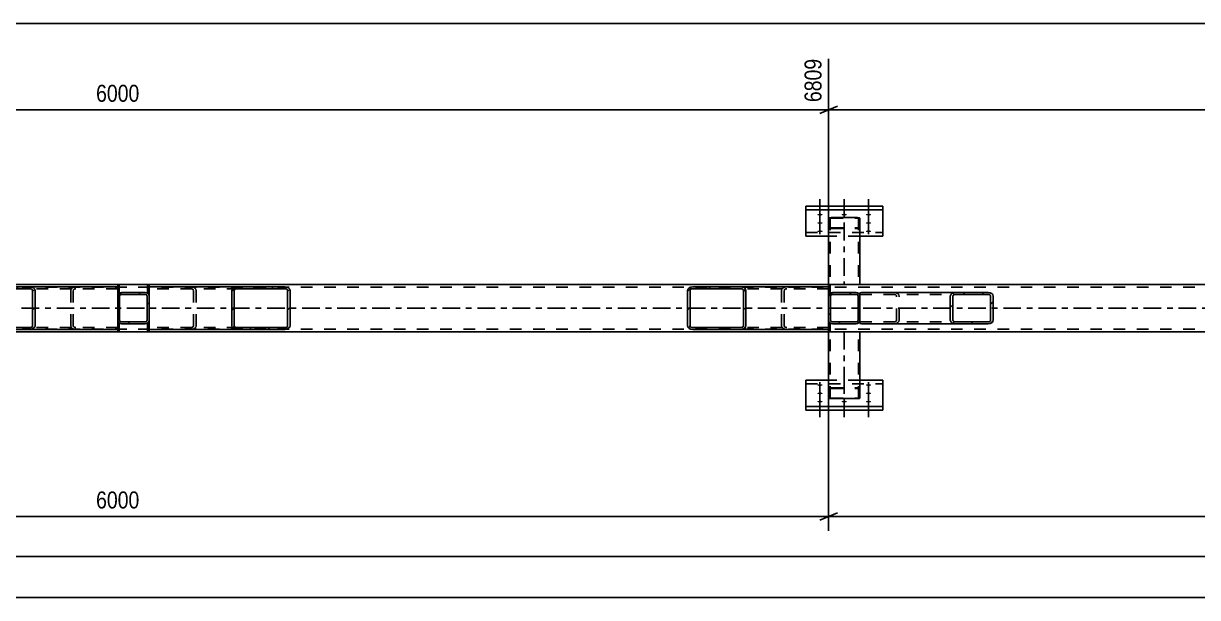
# Model space of a CAD drawing. Header units: millimetres. Extents: x -95 to 746, y -460 to 134.
# Drawn here: x 80.8 to 279, y -292.9 to -196.1 of the extents above; entities that cross this region are included whole.
import ezdxf

# ---------------------------------------------------------------- set-up
doc = ezdxf.new("R2010")
doc.units = ezdxf.units.MM
doc.linetypes.add('DXK_LINE_DOT2', pattern=[3.9198, 1.9599, -1.9599])
doc.linetypes.add('DXK_LINE_DOT3', pattern=[5.9187, 2.979, -0.9799, 0.9799, -0.9799])
doc.styles.add('Arial Narrow', font='ARIALN.TTF', dxfattribs={"height": 0.2})

# ---------------------------------------------------------------- blocks, each defined once
blk = doc.blocks.new('Part-389780219-29339 - 29317')
at = {"linetype": 'Continuous'}
h = blk.add_hatch(dxfattribs=at)
h.set_pattern_fill('', scale=0.7, style=0, pattern_type=0)
h.set_pattern_definition([(45, (101.6137, -246.7086), (-1.57154, 1.57154), [])])
h.paths.add_polyline_path([(101.37, -246.76), (101.61, -246.71), (101.82, -246.57), (101.96, -246.36), (102.01, -246.12), (102.01, -242.12), (101.96, -241.87), (101.82, -241.66), (101.61, -241.53), (101.37, -241.48), (97.37, -241.48), (97.12, -241.53), (96.92, -241.66), (96.78, -241.87), (96.73, -242.12), (96.73, -246.12), (96.78, -246.36), (96.92, -246.57), (97.12, -246.71), (97.37, -246.76)])
h.paths.add_polyline_path([(97.25, -246.41), (97.14, -246.34), (97.07, -246.24), (97.05, -246.12), (97.05, -242.12), (97.07, -241.99), (97.14, -241.89), (97.25, -241.82), (97.37, -241.8), (101.37, -241.8), (101.49, -241.82), (101.6, -241.89), (101.66, -241.99), (101.69, -242.12), (101.69, -246.12), (101.66, -246.24), (101.6, -246.34), (101.49, -246.41), (101.37, -246.44), (97.37, -246.44)])
at = {"color": 7, "linetype": 'DXK_LINE_DOT2'}
for p, q in [((97.12, -241.53), (97.37, -241.48)), ((97.37, -241.48), (101.37, -241.48)), ((101.37, -241.48), (101.61, -241.53)), ((96.73, -242.12), (96.78, -241.87)), ((96.73, -246.12), (96.73, -242.12)), ((97.07, -241.99), (97.05, -242.12)), ((97.05, -246.12), (97.05, -242.12)), ((97.37, -241.8), (97.25, -241.82)), ((97.37, -241.8), (101.37, -241.8)), ((101.49, -241.82), (101.37, -241.8)), ((101.69, -242.12), (101.66, -241.99)), ((101.69, -246.12), (101.69, -242.12)), ((101.96, -241.87), (102.01, -242.12)), ((102.01, -246.12), (102.01, -242.12)), ((96.78, -246.36), (96.73, -246.12)), ((97.05, -246.12), (97.07, -246.24)), ((97.37, -246.76), (97.12, -246.71)), ((97.25, -246.41), (97.37, -246.44)), ((97.37, -246.44), (101.37, -246.44)), ((97.37, -246.76), (101.37, -246.76)), ((101.37, -246.44), (101.49, -246.41)), ((101.61, -246.71), (101.37, -246.76)), ((101.66, -246.24), (101.69, -246.12)), ((102.01, -246.12), (101.96, -246.36))]:
    blk.add_line(p, q, dxfattribs=at)
at = {"color": 2, "linetype": 'Continuous'}
for p, q in [((97.37, -241.48), (97.12, -241.53)), ((97.37, -241.48), (101.37, -241.48)), ((101.61, -241.53), (101.37, -241.48)), ((96.78, -241.87), (96.73, -242.12)), ((96.73, -246.12), (96.73, -242.12)), ((97.05, -242.12), (97.07, -241.99)), ((97.05, -246.12), (97.05, -242.12)), ((97.25, -241.82), (97.37, -241.8)), ((97.37, -241.8), (101.37, -241.8)), ((101.37, -241.8), (101.49, -241.82)), ((101.66, -241.99), (101.69, -242.12)), ((101.69, -246.12), (101.69, -242.12)), ((102.01, -242.12), (101.96, -241.87)), ((102.01, -246.12), (102.01, -242.12)), ((96.73, -246.12), (96.78, -246.36)), ((97.07, -246.24), (97.05, -246.12)), ((97.12, -246.71), (97.37, -246.76)), ((97.37, -246.44), (97.25, -246.41)), ((97.37, -246.44), (101.37, -246.44)), ((97.37, -246.76), (101.37, -246.76)), ((101.49, -246.41), (101.37, -246.44)), ((101.37, -246.76), (101.61, -246.71)), ((101.69, -246.12), (101.66, -246.24)), ((101.96, -246.36), (102.01, -246.12))]:
    blk.add_line(p, q, dxfattribs=at)
at = {"color": 7, "linetype": 'DXK_LINE_DOT2'}
for centre, radius, start, end in [((97.37, -242.12), 0.64, 112.5, 157.5), ((101.37, -242.12), 0.64, 22.5, 67.5), ((97.37, -242.12), 0.32, 112.5, 157.5), ((101.37, -242.12), 0.32, 22.5, 67.5), ((97.37, -246.12), 0.64, 202.5, 247.5), ((97.37, -246.12), 0.32, 202.5, 247.5), ((101.37, -246.12), 0.32, 292.5, 337.5), ((101.37, -246.12), 0.64, 292.5, 337.5)]:
    blk.add_arc(centre, radius, start, end, dxfattribs=at)
at = {"color": 2, "linetype": 'Continuous'}
for centre, radius, start, end in [((97.37, -242.12), 0.64, 112.5, 157.5), ((101.37, -242.12), 0.64, 22.5, 67.5), ((97.37, -242.12), 0.32, 112.5, 157.5), ((101.37, -242.12), 0.32, 22.5, 67.5), ((97.37, -246.12), 0.64, 202.5, 247.5), ((97.37, -246.12), 0.32, 202.5, 247.5), ((101.37, -246.12), 0.32, 292.5, 337.5), ((101.37, -246.12), 0.64, 292.5, 337.5)]:
    blk.add_arc(centre, radius, start, end, dxfattribs=at)
blk = doc.blocks.new('Part-389780219-29355 - 29317')
at = {"linetype": 'Continuous'}
h = blk.add_hatch(dxfattribs=at)
h.set_pattern_fill('', scale=0.7, style=0, pattern_type=0)
h.set_pattern_definition([(45, (202.24, -247.6686), (-1.57154, 1.57154), [])])
h.paths.add_polyline_path([(201.9, -247.72), (202.24, -247.67), (202.52, -247.53), (202.72, -247.32), (202.78, -247.08), (202.78, -241.16), (202.72, -240.91), (202.52, -240.7), (202.24, -240.57), (201.9, -240.52), (193.78, -240.52), (193.44, -240.57), (193.16, -240.7), (192.97, -240.91), (192.9, -241.16), (192.9, -247.08), (192.97, -247.32), (193.16, -247.53), (193.44, -247.67), (193.78, -247.72)])
h.paths.add_polyline_path([(193.61, -247.37), (193.47, -247.3), (193.37, -247.2), (193.34, -247.08), (193.34, -241.16), (193.37, -241.03), (193.47, -240.93), (193.61, -240.86), (193.78, -240.84), (201.9, -240.84), (202.07, -240.86), (202.21, -240.93), (202.31, -241.03), (202.34, -241.16), (202.34, -247.08), (202.31, -247.2), (202.21, -247.3), (202.07, -247.37), (201.9, -247.4), (193.78, -247.4)])
at = {"color": 2, "linetype": 'Continuous'}
for p, q in [((192.97, -240.91), (192.9, -241.16)), ((192.9, -247.08), (192.9, -241.16)), ((193.34, -241.16), (193.37, -241.03)), ((193.34, -247.08), (193.34, -241.16)), ((193.78, -240.52), (193.44, -240.57)), ((193.61, -240.86), (193.78, -240.84)), ((193.78, -240.52), (201.9, -240.52)), ((193.78, -240.84), (201.9, -240.84)), ((216.73, -240.52), (201.9, -240.52)), ((202.24, -240.57), (201.9, -240.52)), ((201.9, -240.84), (202.07, -240.86)), ((202.31, -241.03), (202.34, -241.16)), ((202.34, -247.08), (202.34, -241.16)), ((202.78, -241.16), (202.72, -240.91)), ((202.78, -247.08), (202.78, -241.16)), ((216.73, -241.48), (216.73, -242.12)), ((192.9, -247.08), (192.97, -247.32)), ((193.37, -247.2), (193.34, -247.08)), ((193.44, -247.67), (193.78, -247.72)), ((193.78, -247.4), (193.61, -247.37)), ((193.78, -247.4), (201.9, -247.4)), ((193.78, -247.72), (201.9, -247.72)), ((202.07, -247.37), (201.9, -247.4)), ((201.9, -247.72), (202.24, -247.67)), ((216.73, -247.72), (201.9, -247.72)), ((202.34, -247.08), (202.31, -247.2)), ((202.72, -247.32), (202.78, -247.08)), ((216.73, -246.76), (216.73, -246.12))]:
    blk.add_line(p, q, dxfattribs=at)
at = {"color": 7, "linetype": 'DXK_LINE_DOT2'}
for p, q in [((201.9, -240.52), (193.78, -240.52)), ((216.73, -240.84), (193.78, -240.84)), ((208.78, -241.16), (208.85, -240.91)), ((208.78, -247.08), (208.78, -241.16)), ((209.26, -241.03), (209.22, -241.16)), ((209.22, -247.08), (209.22, -241.16)), ((209.33, -240.57), (209.66, -240.52)), ((209.66, -240.84), (209.49, -240.86)), ((216.73, -240.52), (216.73, -240.84)), ((216.73, -240.7), (216.73, -241.48)), ((216.73, -246.12), (216.73, -242.12)), ((216.73, -247.4), (193.78, -247.4)), ((201.9, -247.72), (193.78, -247.72)), ((208.85, -247.32), (208.78, -247.08)), ((209.22, -247.08), (209.26, -247.2)), ((209.66, -247.72), (209.33, -247.67)), ((209.49, -247.37), (209.66, -247.4)), ((216.73, -247.72), (216.73, -246.76))]:
    blk.add_line(p, q, dxfattribs=at)
at = {"color": 2, "linetype": 'Continuous'}
for centre, radius, start, end in [((193.64, -241.34), 0.802, 104.5547, 147.5896), ((193.71, -241.25), 0.401, 104.5547, 147.5896), ((201.97, -241.25), 0.401, 32.4104, 75.4453), ((202.04, -241.34), 0.802, 32.4104, 75.4453), ((193.64, -246.89), 0.802, 212.4104, 255.4453), ((193.71, -246.98), 0.401, 212.4104, 255.4453), ((201.97, -246.98), 0.401, 284.5547, 327.5896), ((202.04, -246.89), 0.802, 284.5547, 327.5896)]:
    blk.add_arc(centre, radius, start, end, dxfattribs=at)
at = {"color": 7, "linetype": 'DXK_LINE_DOT2'}
for centre, radius, start, end in [((209.53, -241.34), 0.802, 104.5547, 147.5896), ((209.6, -241.25), 0.401, 104.5547, 147.5896), ((209.53, -246.89), 0.802, 212.4104, 255.4453), ((209.6, -246.98), 0.401, 212.4104, 255.4453)]:
    blk.add_arc(centre, radius, start, end, dxfattribs=at)
blk = doc.blocks.new('Part-389780219-29325 - 29317')
at = {"linetype": 'Continuous'}
h = blk.add_hatch(dxfattribs=at)
h.set_pattern_fill('', scale=0.7, style=0, pattern_type=0)
h.set_pattern_definition([(45, (125.2967, -247.6686), (-1.57154, 1.57154), [])])
h.paths.add_polyline_path([(124.96, -247.72), (125.3, -247.67), (125.58, -247.53), (125.77, -247.32), (125.84, -247.08), (125.84, -241.16), (125.77, -240.91), (125.58, -240.7), (125.3, -240.57), (124.96, -240.52), (116.83, -240.52), (116.5, -240.57), (116.21, -240.7), (116.02, -240.91), (115.96, -241.16), (115.96, -247.08), (116.02, -247.32), (116.21, -247.53), (116.5, -247.67), (116.83, -247.72)])
h.paths.add_polyline_path([(116.67, -247.37), (116.52, -247.3), (116.43, -247.2), (116.39, -247.08), (116.39, -241.16), (116.43, -241.03), (116.52, -240.93), (116.67, -240.86), (116.83, -240.84), (124.96, -240.84), (125.13, -240.86), (125.27, -240.93), (125.37, -241.03), (125.4, -241.16), (125.4, -247.08), (125.37, -247.2), (125.27, -247.3), (125.13, -247.37), (124.96, -247.4), (116.83, -247.4)])
at = {"color": 2, "linetype": 'Continuous'}
for p, q in [((116.83, -240.52), (102.01, -240.52)), ((102.01, -241.48), (102.01, -242.12)), ((116.02, -240.91), (115.96, -241.16)), ((115.96, -247.08), (115.96, -241.16)), ((116.39, -241.16), (116.43, -241.03)), ((116.39, -247.08), (116.39, -241.16)), ((116.83, -240.52), (116.5, -240.57)), ((116.67, -240.86), (116.83, -240.84)), ((116.83, -240.52), (124.96, -240.52)), ((116.83, -240.84), (124.96, -240.84)), ((125.3, -240.57), (124.96, -240.52)), ((124.96, -240.84), (125.13, -240.86)), ((125.37, -241.03), (125.4, -241.16)), ((125.4, -247.08), (125.4, -241.16)), ((125.84, -241.16), (125.77, -240.91)), ((125.84, -247.08), (125.84, -241.16)), ((102.01, -246.76), (102.01, -246.12)), ((116.83, -247.72), (102.01, -247.72)), ((115.96, -247.08), (116.02, -247.32)), ((116.43, -247.2), (116.39, -247.08)), ((116.5, -247.67), (116.83, -247.72)), ((116.83, -247.4), (116.67, -247.37)), ((116.83, -247.4), (124.96, -247.4)), ((116.83, -247.72), (124.96, -247.72)), ((125.13, -247.37), (124.96, -247.4)), ((124.96, -247.72), (125.3, -247.67)), ((125.4, -247.08), (125.37, -247.2)), ((125.77, -247.32), (125.84, -247.08))]:
    blk.add_line(p, q, dxfattribs=at)
at = {"color": 7, "linetype": 'DXK_LINE_DOT2'}
for p, q in [((102.01, -240.52), (102.01, -241.48)), ((102.01, -240.52), (102.01, -240.84)), ((102.01, -240.52), (102.01, -240.52)), ((124.96, -240.84), (102.01, -240.84)), ((109.07, -240.52), (109.41, -240.57)), ((109.24, -240.86), (109.07, -240.84)), ((109.51, -241.16), (109.48, -241.03)), ((109.51, -247.08), (109.51, -241.16)), ((109.89, -240.91), (109.95, -241.16)), ((109.95, -247.08), (109.95, -241.16)), ((124.96, -240.52), (116.83, -240.52)), ((102.01, -246.12), (102.01, -242.12)), ((102.01, -247.72), (102.01, -246.76)), ((124.96, -247.4), (102.01, -247.4)), ((102.01, -247.72), (102.01, -247.72)), ((109.07, -247.4), (109.24, -247.37)), ((109.41, -247.67), (109.07, -247.72)), ((109.48, -247.2), (109.51, -247.08)), ((109.95, -247.08), (109.89, -247.32)), ((124.96, -247.72), (116.83, -247.72))]:
    blk.add_line(p, q, dxfattribs=at)
for centre, radius, start, end in [((109.14, -241.25), 0.401, 32.4104, 75.4453), ((109.21, -241.34), 0.802, 32.4104, 75.4453), ((109.14, -246.98), 0.401, 284.5547, 327.5896), ((109.21, -246.89), 0.802, 284.5547, 327.5896)]:
    blk.add_arc(centre, radius, start, end, dxfattribs=at)
at = {"color": 2, "linetype": 'Continuous'}
for centre, radius, start, end in [((116.7, -241.34), 0.802, 104.5547, 147.5896), ((116.77, -241.25), 0.401, 104.5547, 147.5896), ((125.03, -241.25), 0.401, 32.4104, 75.4453), ((125.1, -241.34), 0.802, 32.4104, 75.4453), ((116.7, -246.89), 0.802, 212.4104, 255.4453), ((116.77, -246.98), 0.401, 212.4104, 255.4453), ((125.03, -246.98), 0.401, 284.5547, 327.5896), ((125.1, -246.89), 0.802, 284.5547, 327.5896)]:
    blk.add_arc(centre, radius, start, end, dxfattribs=at)
blk = doc.blocks.new('Part-389780219-29330 - 29317')
at = {"linetype": 'Continuous'}
h = blk.add_hatch(dxfattribs=at)
h.set_pattern_fill('', scale=0.7, style=0, pattern_type=0)
h.set_pattern_definition([(45, (243.9788, -246.7086), (-1.57154, 1.57154), [])])
h.paths.add_polyline_path([(243.64, -246.76), (243.98, -246.71), (244.26, -246.57), (244.45, -246.36), (244.52, -246.12), (244.52, -242.12), (244.45, -241.87), (244.26, -241.66), (243.98, -241.53), (243.64, -241.48), (238.15, -241.48), (237.82, -241.53), (237.53, -241.66), (237.34, -241.87), (237.27, -242.12), (237.27, -246.12), (237.34, -246.36), (237.53, -246.57), (237.82, -246.71), (238.15, -246.76)])
h.paths.add_polyline_path([(237.98, -246.41), (237.84, -246.34), (237.75, -246.24), (237.71, -246.12), (237.71, -242.12), (237.75, -241.99), (237.84, -241.89), (237.98, -241.82), (238.15, -241.8), (243.64, -241.8), (243.81, -241.82), (243.95, -241.89), (244.05, -241.99), (244.08, -242.12), (244.08, -246.12), (244.05, -246.24), (243.95, -246.34), (243.81, -246.41), (243.64, -246.44), (238.15, -246.44)])
at = {"color": 2, "linetype": 'Continuous'}
for p, q in [((222.01, -241.51), (222.27, -241.48)), ((222.01, -241.51), (222.01, -242.12)), ((238.15, -241.48), (222.27, -241.48)), ((238.15, -241.48), (237.82, -241.53)), ((238.15, -241.48), (243.64, -241.48)), ((243.98, -241.53), (243.64, -241.48)), ((237.34, -241.87), (237.27, -242.12)), ((237.27, -246.12), (237.27, -242.12)), ((237.71, -242.12), (237.75, -241.99)), ((237.71, -246.12), (237.71, -242.12)), ((237.98, -241.82), (238.15, -241.8)), ((238.15, -241.8), (243.64, -241.8)), ((243.64, -241.8), (243.81, -241.82)), ((244.05, -241.99), (244.08, -242.12)), ((244.08, -246.12), (244.08, -242.12)), ((244.52, -242.12), (244.45, -241.87)), ((244.52, -246.12), (244.52, -242.12)), ((222.01, -246.71), (222.01, -246.12)), ((222.01, -246.72), (222.01, -246.71)), ((222.27, -246.76), (222.01, -246.72)), ((238.15, -246.76), (222.27, -246.76)), ((237.27, -246.12), (237.34, -246.36)), ((237.75, -246.24), (237.71, -246.12)), ((237.82, -246.71), (238.15, -246.76)), ((238.15, -246.44), (237.98, -246.41)), ((238.15, -246.44), (243.64, -246.44)), ((238.15, -246.76), (243.64, -246.76)), ((243.81, -246.41), (243.64, -246.44)), ((243.64, -246.76), (243.98, -246.71)), ((244.08, -246.12), (244.05, -246.24)), ((244.45, -246.36), (244.52, -246.12))]:
    blk.add_line(p, q, dxfattribs=at)
at = {"color": 7, "linetype": 'DXK_LINE_DOT2'}
for p, q in [((222.01, -241.51), (222.01, -241.87)), ((227.76, -241.48), (228.09, -241.53)), ((243.64, -241.48), (238.15, -241.48)), ((222.1, -241.82), (222.01, -241.87)), ((222.01, -246.57), (222.01, -242.12)), ((222.27, -241.8), (222.1, -241.82)), ((243.64, -241.8), (222.27, -241.8)), ((227.93, -241.82), (227.76, -241.8)), ((228.2, -242.12), (228.16, -241.99)), ((228.2, -246.12), (228.2, -242.12)), ((228.57, -241.87), (228.64, -242.12)), ((228.64, -246.12), (228.64, -242.12)), ((222.01, -246.37), (222.1, -246.41)), ((222.1, -246.41), (222.27, -246.44)), ((243.64, -246.44), (222.27, -246.44)), ((227.76, -246.44), (227.93, -246.41)), ((228.09, -246.71), (227.76, -246.76)), ((228.16, -246.24), (228.2, -246.12)), ((228.64, -246.12), (228.57, -246.36)), ((243.64, -246.76), (238.15, -246.76))]:
    blk.add_line(p, q, dxfattribs=at)
for centre, radius, start, end in [((227.89, -242.3), 0.802, 32.4104, 75.4453), ((227.82, -242.21), 0.401, 32.4104, 75.4453), ((227.82, -246.02), 0.401, 284.5547, 327.5896), ((227.89, -245.93), 0.802, 284.5547, 327.5896)]:
    blk.add_arc(centre, radius, start, end, dxfattribs=at)
at = {"color": 2, "linetype": 'Continuous'}
for centre, radius, start, end in [((238.02, -242.3), 0.802, 104.5547, 147.5896), ((243.78, -242.3), 0.802, 32.4104, 75.4453), ((238.08, -242.21), 0.401, 104.5547, 147.5896), ((243.71, -242.21), 0.401, 32.4104, 75.4453), ((238.02, -245.93), 0.802, 212.4104, 255.4453), ((238.08, -246.02), 0.401, 212.4104, 255.4453), ((243.71, -246.02), 0.401, 284.5547, 327.5896), ((243.78, -245.93), 0.802, 284.5547, 327.5896)]:
    blk.add_arc(centre, radius, start, end, dxfattribs=at)
blk = doc.blocks.new('Part-389780219-29523 - 29317')
at = {"color": 2, "linetype": 'Continuous'}
for p, q in [((96.73, -247.96), (96.73, -246.76)), ((96.97, -246.76), (96.73, -246.76)), ((96.97, -246.76), (96.97, -247.96)), ((96.97, -247.96), (96.73, -247.96))]:
    blk.add_line(p, q, dxfattribs=at)
blk = doc.blocks.new('Part-389780219-29344 - 29317')
at = {"linetype": 'Continuous'}
h = blk.add_hatch(dxfattribs=at)
h.set_pattern_fill('', scale=0.7, style=0, pattern_type=0)
h.set_pattern_definition([(45, (221.6137, -246.7086), (-1.57154, 1.57154), [])])
h.paths.add_polyline_path([(221.37, -246.76), (221.61, -246.71), (221.82, -246.57), (221.96, -246.36), (222.01, -246.12), (222.01, -242.12), (221.96, -241.87), (221.82, -241.66), (221.61, -241.53), (221.37, -241.48), (217.37, -241.48), (217.12, -241.53), (216.92, -241.66), (216.78, -241.87), (216.73, -242.12), (216.73, -246.12), (216.78, -246.36), (216.92, -246.57), (217.12, -246.71), (217.37, -246.76)])
h.paths.add_polyline_path([(217.25, -246.41), (217.14, -246.34), (217.07, -246.24), (217.05, -246.12), (217.05, -242.12), (217.07, -241.99), (217.14, -241.89), (217.25, -241.82), (217.37, -241.8), (221.37, -241.8), (221.49, -241.82), (221.6, -241.89), (221.66, -241.99), (221.69, -242.12), (221.69, -246.12), (221.66, -246.24), (221.6, -246.34), (221.49, -246.41), (221.37, -246.44), (217.37, -246.44)])
at = {"color": 7, "linetype": 'DXK_LINE_DOT2'}
for p, q in [((217.12, -241.53), (217.37, -241.48)), ((217.37, -241.48), (221.37, -241.48)), ((221.37, -241.48), (221.61, -241.53)), ((216.73, -242.12), (216.78, -241.87)), ((216.73, -246.12), (216.73, -242.12)), ((217.07, -241.99), (217.05, -242.12)), ((217.05, -246.12), (217.05, -242.12)), ((217.37, -241.8), (217.25, -241.82)), ((217.37, -241.8), (221.37, -241.8)), ((221.49, -241.82), (221.37, -241.8)), ((221.69, -242.12), (221.66, -241.99)), ((221.69, -246.12), (221.69, -242.12)), ((221.96, -241.87), (222.01, -242.12)), ((222.01, -246.12), (222.01, -242.12)), ((216.78, -246.36), (216.73, -246.12)), ((217.05, -246.12), (217.07, -246.24)), ((217.37, -246.76), (217.12, -246.71)), ((217.25, -246.41), (217.37, -246.44)), ((217.37, -246.44), (221.37, -246.44)), ((217.37, -246.76), (221.37, -246.76)), ((221.37, -246.44), (221.49, -246.41)), ((221.61, -246.71), (221.37, -246.76)), ((221.66, -246.24), (221.69, -246.12)), ((222.01, -246.12), (221.96, -246.36))]:
    blk.add_line(p, q, dxfattribs=at)
at = {"color": 2, "linetype": 'Continuous'}
for p, q in [((217.37, -241.48), (217.12, -241.53)), ((217.37, -241.48), (221.37, -241.48)), ((221.61, -241.53), (221.37, -241.48)), ((216.78, -241.87), (216.73, -242.12)), ((216.73, -246.12), (216.73, -242.12)), ((217.05, -242.12), (217.07, -241.99)), ((217.05, -246.12), (217.05, -242.12)), ((217.25, -241.82), (217.37, -241.8)), ((217.37, -241.8), (221.37, -241.8)), ((221.37, -241.8), (221.49, -241.82)), ((221.66, -241.99), (221.69, -242.12)), ((221.69, -246.12), (221.69, -242.12)), ((222.01, -242.12), (221.96, -241.87)), ((222.01, -246.12), (222.01, -242.12)), ((216.73, -246.12), (216.78, -246.36)), ((217.07, -246.24), (217.05, -246.12)), ((217.12, -246.71), (217.37, -246.76)), ((217.37, -246.44), (217.25, -246.41)), ((217.37, -246.44), (221.37, -246.44)), ((217.37, -246.76), (221.37, -246.76)), ((221.49, -246.41), (221.37, -246.44)), ((221.37, -246.76), (221.61, -246.71)), ((221.69, -246.12), (221.66, -246.24)), ((221.96, -246.36), (222.01, -246.12))]:
    blk.add_line(p, q, dxfattribs=at)
at = {"color": 7, "linetype": 'DXK_LINE_DOT2'}
for centre, radius, start, end in [((217.37, -242.12), 0.64, 112.5, 157.5), ((221.37, -242.12), 0.64, 22.5, 67.5), ((217.37, -242.12), 0.32, 112.5, 157.5), ((221.37, -242.12), 0.32, 22.5, 67.5), ((217.37, -246.12), 0.64, 202.5, 247.5), ((217.37, -246.12), 0.32, 202.5, 247.5), ((221.37, -246.12), 0.32, 292.5, 337.5), ((221.37, -246.12), 0.64, 292.5, 337.5)]:
    blk.add_arc(centre, radius, start, end, dxfattribs=at)
at = {"color": 2, "linetype": 'Continuous'}
for centre, radius, start, end in [((217.37, -242.12), 0.64, 112.5, 157.5), ((221.37, -242.12), 0.64, 22.5, 67.5), ((217.37, -242.12), 0.32, 112.5, 157.5), ((221.37, -242.12), 0.32, 22.5, 67.5), ((217.37, -246.12), 0.64, 202.5, 247.5), ((217.37, -246.12), 0.32, 202.5, 247.5), ((221.37, -246.12), 0.32, 292.5, 337.5), ((221.37, -246.12), 0.64, 292.5, 337.5)]:
    blk.add_arc(centre, radius, start, end, dxfattribs=at)
blk = doc.blocks.new('Part-389780219-29350 - 29317')
at = {"color": 2, "linetype": 'Continuous'}
for p, q in [((216.73, -259.23), (216.73, -248.12)), ((222.01, -248.12), (222.01, -259.23)), ((216.76, -259.29), (216.73, -259.23)), ((216.87, -259.35), (216.76, -259.29)), ((217.02, -259.38), (216.87, -259.35)), ((217.21, -259.39), (217.02, -259.38)), ((217.21, -259.39), (221.53, -259.39)), ((221.71, -259.38), (221.53, -259.39)), ((221.87, -259.35), (221.71, -259.38)), ((221.97, -259.29), (221.87, -259.35)), ((222.01, -259.23), (221.97, -259.29))]:
    blk.add_line(p, q, dxfattribs=at)
at = {"color": 7, "linetype": 'DXK_LINE_DOT2'}
for p, q in [((216.73, -248.12), (222.01, -248.12)), ((216.97, -259.23), (216.97, -248.12)), ((221.77, -259.23), (221.77, -248.12)), ((216.76, -257.69), (216.87, -257.64)), ((216.87, -257.64), (217.02, -257.6)), ((217.02, -257.6), (217.21, -257.59)), ((217.21, -257.59), (221.53, -257.59)), ((221.53, -257.59), (221.71, -257.6)), ((221.71, -257.6), (221.87, -257.64)), ((221.87, -257.64), (221.97, -257.69)), ((216.73, -257.75), (216.76, -257.69)), ((216.99, -257.72), (216.97, -257.75)), ((216.97, -259.23), (216.99, -259.26)), ((217.04, -257.69), (216.99, -257.72)), ((216.99, -259.26), (217.04, -259.29)), ((217.12, -257.68), (217.04, -257.69)), ((217.04, -259.29), (217.12, -259.31)), ((217.21, -257.67), (217.12, -257.68)), ((217.12, -259.31), (217.21, -259.31)), ((217.21, -257.67), (221.53, -257.67)), ((217.21, -259.31), (221.53, -259.31)), ((221.62, -257.68), (221.53, -257.67)), ((221.53, -259.31), (221.62, -259.31)), ((221.7, -257.69), (221.62, -257.68)), ((221.62, -259.31), (221.7, -259.29)), ((221.75, -257.72), (221.7, -257.69)), ((221.7, -259.29), (221.75, -259.26)), ((221.77, -257.75), (221.75, -257.72)), ((221.75, -259.26), (221.77, -259.23)), ((221.97, -257.69), (222.01, -257.75))]:
    blk.add_line(p, q, dxfattribs=at)
at = {"color": 7, "linetype": 'DXK_LINE_DOT3'}
blk.add_line((219.37, -248.12), (219.37, -258.49), dxfattribs=at)
blk = doc.blocks.new('Part-389780219-29354 - 29317')
at = {"linetype": 'Continuous'}
h = blk.add_hatch(dxfattribs=at)
h.set_pattern_fill('', scale=0.7, style=0, pattern_type=0)
h.set_pattern_definition([(45, (82.24, -247.6686), (-1.57154, 1.57154), [])])
h.paths.add_polyline_path([(81.9, -247.72), (82.24, -247.67), (82.52, -247.53), (82.72, -247.32), (82.78, -247.08), (82.78, -241.16), (82.72, -240.91), (82.52, -240.7), (82.24, -240.57), (81.9, -240.52), (73.78, -240.52), (73.44, -240.57), (73.16, -240.7), (72.97, -240.91), (72.9, -241.16), (72.9, -247.08), (72.97, -247.32), (73.16, -247.53), (73.44, -247.67), (73.78, -247.72)])
h.paths.add_polyline_path([(73.61, -247.37), (73.47, -247.3), (73.37, -247.2), (73.34, -247.08), (73.34, -241.16), (73.37, -241.03), (73.47, -240.93), (73.61, -240.86), (73.78, -240.84), (81.9, -240.84), (82.07, -240.86), (82.21, -240.93), (82.31, -241.03), (82.34, -241.16), (82.34, -247.08), (82.31, -247.2), (82.21, -247.3), (82.07, -247.37), (81.9, -247.4), (73.78, -247.4)])
at = {"color": 2, "linetype": 'Continuous'}
for p, q in [((72.97, -240.91), (72.9, -241.16)), ((72.9, -247.08), (72.9, -241.16)), ((73.34, -241.16), (73.37, -241.03)), ((73.34, -247.08), (73.34, -241.16)), ((73.78, -240.52), (73.44, -240.57)), ((73.61, -240.86), (73.78, -240.84)), ((73.78, -240.52), (81.9, -240.52)), ((73.78, -240.84), (81.9, -240.84)), ((96.73, -240.52), (81.9, -240.52)), ((82.24, -240.57), (81.9, -240.52)), ((81.9, -240.84), (82.07, -240.86)), ((82.31, -241.03), (82.34, -241.16)), ((82.34, -247.08), (82.34, -241.16)), ((82.78, -241.16), (82.72, -240.91)), ((82.78, -247.08), (82.78, -241.16)), ((96.73, -241.48), (96.73, -242.12)), ((72.9, -247.08), (72.97, -247.32)), ((73.37, -247.2), (73.34, -247.08)), ((73.44, -247.67), (73.78, -247.72)), ((73.78, -247.4), (73.61, -247.37)), ((73.78, -247.4), (81.9, -247.4)), ((73.78, -247.72), (81.9, -247.72)), ((82.07, -247.37), (81.9, -247.4)), ((81.9, -247.72), (82.24, -247.67)), ((96.73, -247.72), (81.9, -247.72)), ((82.34, -247.08), (82.31, -247.2)), ((82.72, -247.32), (82.78, -247.08)), ((96.73, -246.12), (96.73, -246.76))]:
    blk.add_line(p, q, dxfattribs=at)
at = {"color": 7, "linetype": 'DXK_LINE_DOT2'}
for p, q in [((81.9, -240.52), (73.78, -240.52)), ((96.73, -240.84), (73.78, -240.84)), ((88.78, -241.16), (88.85, -240.91)), ((88.78, -247.08), (88.78, -241.16)), ((89.26, -241.03), (89.22, -241.16)), ((89.22, -247.08), (89.22, -241.16)), ((89.33, -240.57), (89.66, -240.52)), ((89.66, -240.84), (89.49, -240.86)), ((96.73, -240.52), (96.73, -241.48)), ((96.73, -242.12), (96.73, -246.12)), ((96.73, -247.4), (73.78, -247.4)), ((81.9, -247.72), (73.78, -247.72)), ((88.85, -247.32), (88.78, -247.08)), ((89.22, -247.08), (89.26, -247.2)), ((89.66, -247.72), (89.33, -247.67)), ((89.49, -247.37), (89.66, -247.4)), ((96.73, -247.08), (96.73, -246.76)), ((96.73, -247.72), (96.73, -247.08))]:
    blk.add_line(p, q, dxfattribs=at)
at = {"color": 2, "linetype": 'Continuous'}
for centre, radius, start, end in [((73.64, -241.34), 0.802, 104.5547, 147.5896), ((73.71, -241.25), 0.401, 104.5547, 147.5896), ((81.97, -241.25), 0.401, 32.4104, 75.4453), ((82.04, -241.34), 0.802, 32.4104, 75.4453), ((73.64, -246.89), 0.802, 212.4104, 255.4453), ((73.71, -246.98), 0.401, 212.4104, 255.4453), ((81.97, -246.98), 0.401, 284.5547, 327.5896), ((82.04, -246.89), 0.802, 284.5547, 327.5896)]:
    blk.add_arc(centre, radius, start, end, dxfattribs=at)
at = {"color": 7, "linetype": 'DXK_LINE_DOT2'}
for centre, radius, start, end in [((89.53, -241.34), 0.802, 104.5547, 147.5896), ((89.6, -241.25), 0.401, 104.5547, 147.5896), ((89.53, -246.89), 0.802, 212.4104, 255.4453), ((89.6, -246.98), 0.401, 212.4104, 255.4453)]:
    blk.add_arc(centre, radius, start, end, dxfattribs=at)
blk = doc.blocks.new('Part-389780219-29365 - 29317')
at = {"color": 2, "linetype": 'Continuous'}
for p, q in [((216.73, -229.01), (216.76, -228.94)), ((216.73, -229.01), (216.73, -240.12)), ((216.76, -228.94), (216.87, -228.89)), ((216.87, -228.89), (217.02, -228.85)), ((217.02, -228.85), (217.21, -228.84)), ((217.21, -228.84), (221.53, -228.84)), ((221.53, -228.84), (221.71, -228.85)), ((221.71, -228.85), (221.87, -228.89)), ((221.87, -228.89), (221.97, -228.94)), ((221.97, -228.94), (222.01, -229.01)), ((222.01, -229.01), (222.01, -240.12))]:
    blk.add_line(p, q, dxfattribs=at)
at = {"color": 7, "linetype": 'DXK_LINE_DOT2'}
for p, q in [((216.99, -228.97), (216.97, -229.01)), ((216.97, -229.01), (216.97, -240.12)), ((217.04, -228.95), (216.99, -228.97)), ((217.12, -228.93), (217.04, -228.95)), ((217.21, -228.92), (217.12, -228.93)), ((217.21, -228.92), (221.53, -228.92)), ((221.62, -228.93), (221.53, -228.92)), ((221.7, -228.95), (221.62, -228.93)), ((221.75, -228.97), (221.7, -228.95)), ((221.77, -229.01), (221.75, -228.97)), ((221.77, -229.01), (221.77, -240.12)), ((216.76, -230.55), (216.73, -230.48)), ((216.87, -230.6), (216.76, -230.55)), ((217.02, -230.63), (216.87, -230.6)), ((216.97, -230.48), (216.99, -230.51)), ((216.99, -230.51), (217.04, -230.54)), ((217.21, -230.65), (217.02, -230.63)), ((217.04, -230.54), (217.12, -230.56)), ((217.12, -230.56), (217.21, -230.56)), ((217.21, -230.56), (221.53, -230.56)), ((217.21, -230.65), (221.53, -230.65)), ((221.53, -230.56), (221.62, -230.56)), ((221.71, -230.63), (221.53, -230.65)), ((221.62, -230.56), (221.7, -230.54)), ((221.7, -230.54), (221.71, -230.53)), ((221.71, -230.53), (221.75, -230.51)), ((221.87, -230.6), (221.71, -230.63)), ((221.75, -230.51), (221.77, -230.48)), ((221.97, -230.55), (221.87, -230.6)), ((222.01, -230.48), (221.97, -230.55)), ((222.01, -240.12), (216.73, -240.12))]:
    blk.add_line(p, q, dxfattribs=at)
at = {"color": 7, "linetype": 'DXK_LINE_DOT3'}
blk.add_line((219.37, -229.74), (219.37, -240.12), dxfattribs=at)
blk = doc.blocks.new('Part-389780219-29373 - 29317')
at = {"color": 2, "linetype": 'Continuous'}
for p, q in [((212.87, -261.32), (212.87, -256.27)), ((216.73, -256.27), (212.87, -256.27)), ((225.87, -256.27), (222.01, -256.27)), ((225.87, -261.32), (225.87, -256.27)), ((212.87, -260.71), (225.87, -260.71)), ((212.87, -261.32), (225.87, -261.32))]:
    blk.add_line(p, q, dxfattribs=at)
at = {"color": 7, "linetype": 'DXK_LINE_DOT2'}
for p, q in [((212.87, -256.87), (225.87, -256.87)), ((222.01, -256.27), (216.73, -256.27))]:
    blk.add_line(p, q, dxfattribs=at)
blk = doc.blocks.new('Part-389780219-29378 - 29317')
at = {"color": 2, "linetype": 'Continuous'}
for p, q in [((212.87, -231.97), (212.87, -226.92)), ((212.87, -226.92), (225.87, -226.92)), ((225.87, -227.52), (212.87, -227.52)), ((225.87, -226.92), (225.87, -231.97)), ((216.73, -231.97), (212.87, -231.97)), ((225.87, -231.97), (222.01, -231.97))]:
    blk.add_line(p, q, dxfattribs=at)
at = {"color": 7, "linetype": 'DXK_LINE_DOT2'}
for p, q in [((212.87, -231.37), (225.87, -231.37)), ((222.01, -231.97), (216.73, -231.97))]:
    blk.add_line(p, q, dxfattribs=at)
blk = doc.blocks.new('Part-389780219-29522 - 29317')
at = {"color": 2, "linetype": 'Continuous'}
for p, q in [((101.77, -247.96), (101.77, -246.76)), ((102.01, -246.76), (101.77, -246.76)), ((102.01, -246.76), (102.01, -247.96)), ((102.01, -247.96), (101.77, -247.96))]:
    blk.add_line(p, q, dxfattribs=at)
blk = doc.blocks.new('Part-389780219-29424 - 29317')
at = {"color": 7, "linetype": 'DXK_LINE_DOT2'}
for p, q in [((678.37, -240.6), (-55.63, -240.6)), ((678.37, -247.64), (-55.63, -247.64))]:
    blk.add_line(p, q, dxfattribs=at)
at = {"color": 2, "linetype": 'Continuous'}
for p, q in [((673.57, -240.12), (-50.83, -240.12)), ((673.57, -248.12), (-50.83, -248.12))]:
    blk.add_line(p, q, dxfattribs=at)
at = {"color": 7, "linetype": 'DXK_LINE_DOT3'}
blk.add_line((-55.63, -244.12), (678.37, -244.12), dxfattribs=at)
blk = doc.blocks.new('Part-389780219-29521 - 29317')
at = {"color": 2, "linetype": 'Continuous'}
for p, q in [((102.01, -240.28), (101.77, -240.28)), ((101.77, -241.48), (101.77, -240.28)), ((102.01, -241.48), (101.77, -241.48)), ((102.01, -240.28), (102.01, -241.48))]:
    blk.add_line(p, q, dxfattribs=at)
blk = doc.blocks.new('Part-389780219-29524 - 29317')
at = {"color": 2, "linetype": 'Continuous'}
for p, q in [((96.73, -241.48), (96.73, -240.28)), ((96.73, -240.28), (96.97, -240.28)), ((96.97, -241.48), (96.73, -241.48)), ((96.97, -240.28), (96.97, -241.48))]:
    blk.add_line(p, q, dxfattribs=at)
blk = doc.blocks.new('Part-389780219-29529 - 29317')
at = {"color": 2, "linetype": 'Continuous'}
for p, q in [((216.73, -247.96), (216.73, -246.76)), ((216.97, -246.76), (216.73, -246.76)), ((216.97, -246.76), (216.97, -247.96)), ((216.97, -247.96), (216.73, -247.96))]:
    blk.add_line(p, q, dxfattribs=at)
blk = doc.blocks.new('Part-389780219-29530 - 29317')
at = {"color": 2, "linetype": 'Continuous'}
for p, q in [((216.73, -241.48), (216.73, -240.28)), ((216.73, -240.28), (216.97, -240.28)), ((216.97, -241.48), (216.73, -241.48)), ((216.97, -240.28), (216.97, -241.48))]:
    blk.add_line(p, q, dxfattribs=at)
blk = doc.blocks.new('Bolt-389780219-29543 - 29317')
at = {"linetype": 'Continuous'}
for points in [[(215.27, -257.24), (215.18, -257.24), (215.09, -257.23), (215.01, -257.21), (214.94, -257.19), (214.89, -257.16), (214.85, -257.13), (214.83, -257.1), (214.83, -257.07), (214.85, -257.04), (214.89, -257.01), (214.94, -256.99), (215.01, -256.97), (215.09, -256.95), (215.18, -256.94), (215.27, -256.94), (215.36, -256.94), (215.45, -256.95), (215.53, -256.97), (215.59, -256.99), (215.65, -257.01), (215.69, -257.04), (215.71, -257.07), (215.71, -257.1), (215.69, -257.13), (215.65, -257.16), (215.59, -257.19), (215.53, -257.21), (215.45, -257.23), (215.36, -257.24)], [(223.47, -257.24), (223.38, -257.24), (223.29, -257.23), (223.21, -257.21), (223.14, -257.19), (223.09, -257.16), (223.05, -257.13), (223.03, -257.1), (223.03, -257.07), (223.05, -257.04), (223.09, -257.01), (223.14, -256.99), (223.21, -256.97), (223.29, -256.95), (223.38, -256.94), (223.47, -256.94), (223.56, -256.94), (223.65, -256.95), (223.73, -256.97), (223.79, -256.99), (223.85, -257.01), (223.89, -257.04), (223.91, -257.07), (223.91, -257.1), (223.89, -257.13), (223.85, -257.16), (223.79, -257.19), (223.73, -257.21), (223.65, -257.23), (223.56, -257.24)], [(215.27, -258.64), (215.18, -258.64), (215.09, -258.63), (215.01, -258.61), (214.94, -258.59), (214.89, -258.57), (214.85, -258.54), (214.83, -258.51), (214.83, -258.47), (214.85, -258.44), (214.89, -258.42), (214.94, -258.39), (215.01, -258.37), (215.09, -258.35), (215.18, -258.34), (215.27, -258.34), (215.36, -258.34), (215.45, -258.35), (215.53, -258.37), (215.59, -258.39), (215.65, -258.42), (215.69, -258.44), (215.71, -258.47), (215.71, -258.51), (215.69, -258.54), (215.65, -258.57), (215.59, -258.59), (215.53, -258.61), (215.45, -258.63), (215.36, -258.64)], [(223.47, -258.64), (223.38, -258.64), (223.29, -258.63), (223.21, -258.61), (223.14, -258.59), (223.09, -258.57), (223.05, -258.54), (223.03, -258.51), (223.03, -258.47), (223.05, -258.44), (223.09, -258.42), (223.14, -258.39), (223.21, -258.37), (223.29, -258.35), (223.38, -258.34), (223.47, -258.34), (223.56, -258.34), (223.65, -258.35), (223.73, -258.37), (223.79, -258.39), (223.85, -258.42), (223.89, -258.44), (223.91, -258.47), (223.91, -258.51), (223.89, -258.54), (223.85, -258.57), (223.79, -258.59), (223.73, -258.61), (223.65, -258.63), (223.56, -258.64)], [(215.27, -260.04), (215.18, -260.04), (215.09, -260.03), (215.01, -260.01), (214.94, -259.99), (214.89, -259.97), (214.85, -259.94), (214.83, -259.91), (214.83, -259.88), (214.85, -259.85), (214.89, -259.82), (214.94, -259.79), (215.01, -259.77), (215.09, -259.76), (215.18, -259.75), (215.27, -259.74), (215.36, -259.75), (215.45, -259.76), (215.53, -259.77), (215.59, -259.79), (215.65, -259.82), (215.69, -259.85), (215.71, -259.88), (215.71, -259.91), (215.69, -259.94), (215.65, -259.97), (215.59, -259.99), (215.53, -260.01), (215.45, -260.03), (215.36, -260.04)], [(219.37, -260.04), (219.28, -260.04), (219.19, -260.03), (219.11, -260.01), (219.04, -259.99), (218.99, -259.97), (218.95, -259.94), (218.93, -259.91), (218.93, -259.88), (218.95, -259.85), (218.99, -259.82), (219.04, -259.79), (219.11, -259.77), (219.19, -259.76), (219.28, -259.75), (219.37, -259.74), (219.46, -259.75), (219.55, -259.76), (219.63, -259.77), (219.69, -259.79), (219.75, -259.82), (219.79, -259.85), (219.81, -259.88), (219.81, -259.91), (219.79, -259.94), (219.75, -259.97), (219.69, -259.99), (219.63, -260.01), (219.55, -260.03), (219.46, -260.04)], [(223.47, -260.04), (223.38, -260.04), (223.29, -260.03), (223.21, -260.01), (223.14, -259.99), (223.09, -259.97), (223.05, -259.94), (223.03, -259.91), (223.03, -259.88), (223.05, -259.85), (223.09, -259.82), (223.14, -259.79), (223.21, -259.77), (223.29, -259.76), (223.38, -259.75), (223.47, -259.74), (223.56, -259.75), (223.65, -259.76), (223.73, -259.77), (223.79, -259.79), (223.85, -259.82), (223.89, -259.85), (223.91, -259.88), (223.91, -259.91), (223.89, -259.94), (223.85, -259.97), (223.79, -259.99), (223.73, -260.01), (223.65, -260.03), (223.56, -260.04)]]:
    blk.add_hatch(color=1, dxfattribs=at).paths.add_polyline_path(points)
at = {"color": 1, "linetype": 'Continuous'}
for p, q in [((215.27, -256.6), (215.27, -259.72)), ((223.47, -256.6), (223.47, -259.72)), ((215.27, -258), (215.27, -261.12)), ((215.27, -259.4), (215.27, -262.52)), ((219.37, -259.4), (219.37, -262.52)), ((223.47, -258), (223.47, -261.12)), ((223.47, -259.4), (223.47, -262.52))]:
    blk.add_line(p, q, dxfattribs=at)
at = {"color": 1, "linetype": 'DXK_LINE_DOT2'}
blk.add_line((219.37, -256.6), (219.37, -259.72), dxfattribs=at)
blk = doc.blocks.new('Bolt-389780219-29548 - 29317')
at = {"linetype": 'Continuous'}
for points in [[(215.27, -228.19), (215.36, -228.19), (215.45, -228.2), (215.53, -228.22), (215.59, -228.24), (215.65, -228.27), (215.69, -228.3), (215.71, -228.33), (215.71, -228.36), (215.69, -228.39), (215.65, -228.42), (215.59, -228.44), (215.53, -228.46), (215.45, -228.48), (215.36, -228.49), (215.27, -228.49), (215.18, -228.49), (215.09, -228.48), (215.01, -228.46), (214.94, -228.44), (214.89, -228.42), (214.85, -228.39), (214.83, -228.36), (214.83, -228.33), (214.85, -228.3), (214.89, -228.27), (214.94, -228.24), (215.01, -228.22), (215.09, -228.2), (215.18, -228.19)], [(215.27, -229.59), (215.36, -229.6), (215.45, -229.61), (215.53, -229.62), (215.59, -229.64), (215.65, -229.67), (215.69, -229.7), (215.71, -229.73), (215.71, -229.76), (215.69, -229.79), (215.65, -229.82), (215.59, -229.84), (215.53, -229.87), (215.45, -229.88), (215.36, -229.89), (215.27, -229.89), (215.18, -229.89), (215.09, -229.88), (215.01, -229.87), (214.94, -229.84), (214.89, -229.82), (214.85, -229.79), (214.83, -229.76), (214.83, -229.73), (214.85, -229.7), (214.89, -229.67), (214.94, -229.64), (215.01, -229.62), (215.09, -229.61), (215.18, -229.6)], [(219.37, -228.19), (219.46, -228.19), (219.55, -228.2), (219.63, -228.22), (219.69, -228.24), (219.75, -228.27), (219.79, -228.3), (219.81, -228.33), (219.81, -228.36), (219.79, -228.39), (219.75, -228.42), (219.69, -228.44), (219.63, -228.46), (219.55, -228.48), (219.46, -228.49), (219.37, -228.49), (219.28, -228.49), (219.19, -228.48), (219.11, -228.46), (219.04, -228.44), (218.99, -228.42), (218.95, -228.39), (218.93, -228.36), (218.93, -228.33), (218.95, -228.3), (218.99, -228.27), (219.04, -228.24), (219.11, -228.22), (219.19, -228.2), (219.28, -228.19)], [(223.47, -228.19), (223.56, -228.19), (223.65, -228.2), (223.73, -228.22), (223.79, -228.24), (223.85, -228.27), (223.89, -228.3), (223.91, -228.33), (223.91, -228.36), (223.89, -228.39), (223.85, -228.42), (223.79, -228.44), (223.73, -228.46), (223.65, -228.48), (223.56, -228.49), (223.47, -228.49), (223.38, -228.49), (223.29, -228.48), (223.21, -228.46), (223.14, -228.44), (223.09, -228.42), (223.05, -228.39), (223.03, -228.36), (223.03, -228.33), (223.05, -228.3), (223.09, -228.27), (223.14, -228.24), (223.21, -228.22), (223.29, -228.2), (223.38, -228.19)], [(223.47, -229.59), (223.56, -229.6), (223.65, -229.61), (223.73, -229.62), (223.79, -229.64), (223.85, -229.67), (223.89, -229.7), (223.91, -229.73), (223.91, -229.76), (223.89, -229.79), (223.85, -229.82), (223.79, -229.84), (223.73, -229.87), (223.65, -229.88), (223.56, -229.89), (223.47, -229.89), (223.38, -229.89), (223.29, -229.88), (223.21, -229.87), (223.14, -229.84), (223.09, -229.82), (223.05, -229.79), (223.03, -229.76), (223.03, -229.73), (223.05, -229.7), (223.09, -229.67), (223.14, -229.64), (223.21, -229.62), (223.29, -229.61), (223.38, -229.6)], [(215.27, -231), (215.36, -231), (215.45, -231.01), (215.53, -231.02), (215.59, -231.05), (215.65, -231.07), (215.69, -231.1), (215.71, -231.13), (215.71, -231.16), (215.69, -231.19), (215.65, -231.22), (215.59, -231.25), (215.53, -231.27), (215.45, -231.28), (215.36, -231.29), (215.27, -231.3), (215.18, -231.29), (215.09, -231.28), (215.01, -231.27), (214.94, -231.25), (214.89, -231.22), (214.85, -231.19), (214.83, -231.16), (214.83, -231.13), (214.85, -231.1), (214.89, -231.07), (214.94, -231.05), (215.01, -231.02), (215.09, -231.01), (215.18, -231)], [(223.47, -231), (223.56, -231), (223.65, -231.01), (223.73, -231.02), (223.79, -231.05), (223.85, -231.07), (223.89, -231.1), (223.91, -231.13), (223.91, -231.16), (223.89, -231.19), (223.85, -231.22), (223.79, -231.25), (223.73, -231.27), (223.65, -231.28), (223.56, -231.29), (223.47, -231.3), (223.38, -231.29), (223.29, -231.28), (223.21, -231.27), (223.14, -231.25), (223.09, -231.22), (223.05, -231.19), (223.03, -231.16), (223.03, -231.13), (223.05, -231.1), (223.09, -231.07), (223.14, -231.05), (223.21, -231.02), (223.29, -231.01), (223.38, -231)]]:
    blk.add_hatch(color=1, dxfattribs=at).paths.add_polyline_path(points)
at = {"color": 1, "linetype": 'Continuous'}
for p, q in [((215.27, -228.83), (215.27, -225.71)), ((219.37, -228.83), (219.37, -225.71)), ((223.47, -228.83), (223.47, -225.71)), ((215.27, -230.23), (215.27, -227.11)), ((223.47, -230.23), (223.47, -227.11)), ((215.27, -231.63), (215.27, -228.52)), ((223.47, -231.63), (223.47, -228.52))]:
    blk.add_line(p, q, dxfattribs=at)
at = {"color": 1, "linetype": 'DXK_LINE_DOT2'}
blk.add_line((219.37, -231.63), (219.37, -228.52), dxfattribs=at)
blk = doc.blocks.new('StraightDimension-389780219-32531 - 29317')
at = {"color": 7, "linetype": 'Continuous'}
blk.add_line((-55.63, -286.01), (678.37, -286.01), dxfattribs=at)
blk = doc.blocks.new('StraightDimension-389780219-32068 - 29317')
at = {"color": 7, "linetype": 'Continuous'}
blk.add_line((-33.34, -196.08), (678.37, -196.08), dxfattribs=at)
blk = doc.blocks.new('StraightDimension-389780219-32123 - 29317')
at = {"color": 7, "linetype": 'Continuous'}
for p, q in [((216.73, -235.2), (216.73, -202.03)), ((218.23, -210.04), (215.23, -211.24)), ((216.73, -210.64), (456.73, -210.64))]:
    blk.add_line(p, q, dxfattribs=at)
blk = doc.blocks.new('StraightDimension-389780219-32124 - 29317')
at = {"color": 7, "linetype": 'Continuous'}
for p, q in [((216.73, -235.2), (216.73, -202.03)), ((215.23, -211.24), (218.23, -210.04)), ((-23.27, -210.64), (216.73, -210.64))]:
    blk.add_line(p, q, dxfattribs=at)
at = {"color": 0, "linetype": 'Continuous'}
blk.add_wipeout([(216.13, -201.43), (211.93, -201.43), (211.93, -209.94), (216.13, -209.94)], dxfattribs=at)
at = {"color": 0}
blk.add_wipeout([(100.98, -209.89), (100.98, -205.69), (92.47, -205.69), (92.47, -209.89)], dxfattribs=at)
at = {"color": 3, "linetype": 'Continuous', "style": 'Arial Narrow'}
blk.add_text('6809', height=2.863, rotation=90.0002, dxfattribs=at).set_placement((215.53, -209.34))
at = {"color": 3, "style": 'Arial Narrow'}
blk.add_text('6000', height=2.863, dxfattribs=at).set_placement((93.07, -209.29))
blk = doc.blocks.new('StraightDimension-389780219-32598 - 29317')
at = {"color": 7, "linetype": 'Continuous'}
blk.add_line((-56.63, -292.95), (679.37, -292.95), dxfattribs=at)
blk = doc.blocks.new('StraightDimension-389780219-50599 - 29317')
at = {"color": 7, "linetype": 'Continuous'}
for p, q in [((216.73, -253.14), (216.73, -281.67)), ((218.23, -278.67), (215.23, -279.87)), ((216.73, -279.27), (456.73, -279.27))]:
    blk.add_line(p, q, dxfattribs=at)
blk = doc.blocks.new('StraightDimension-389780219-50600 - 29317')
at = {"color": 7, "linetype": 'Continuous'}
for p, q in [((216.73, -253.14), (216.73, -281.67)), ((-23.27, -279.27), (216.73, -279.27)), ((215.23, -279.87), (218.23, -278.67))]:
    blk.add_line(p, q, dxfattribs=at)
at = {"color": 0}
blk.add_wipeout([(100.98, -278.52), (100.98, -274.32), (92.47, -274.32), (92.47, -278.52)], dxfattribs=at)
at = {"color": 3, "style": 'Arial Narrow'}
blk.add_text('6000', height=2.863, dxfattribs=at).set_placement((93.07, -277.92))

msp = doc.modelspace()

# ---------------------------------------------------------------- block references
for name in ['Bolt-389780219-29548 - 29317', 'Part-389780219-29378 - 29317', 'Part-389780219-29365 - 29317', 'Part-389780219-29424 - 29317', 'Part-389780219-29354 - 29317', 'Part-389780219-29524 - 29317', 'Part-389780219-29339 - 29317', 'Part-389780219-29521 - 29317', 'Part-389780219-29325 - 29317', 'Part-389780219-29355 - 29317', 'Part-389780219-29530 - 29317', 'Part-389780219-29344 - 29317', 'Part-389780219-29330 - 29317', 'Part-389780219-29523 - 29317', 'Part-389780219-29522 - 29317', 'Part-389780219-29529 - 29317', 'Part-389780219-29350 - 29317', 'Part-389780219-29373 - 29317', 'Bolt-389780219-29543 - 29317']:
    msp.add_blockref(name, (0, 0))

# ---------------------------------------------------------------- next in the draw order: block references
for name in ['StraightDimension-389780219-32068 - 29317', 'StraightDimension-389780219-32531 - 29317']:
    msp.add_blockref(name, (0, 0))

# ---------------------------------------------------------------- next in the draw order: block references
for name in ['StraightDimension-389780219-32123 - 29317', 'StraightDimension-389780219-32598 - 29317']:
    msp.add_blockref(name, (0, 0))

# ---------------------------------------------------------------- next in the draw order: block references
for name in ['StraightDimension-389780219-32124 - 29317', 'StraightDimension-389780219-50599 - 29317']:
    msp.add_blockref(name, (0, 0))

# ---------------------------------------------------------------- next in the draw order: block references
msp.add_blockref('StraightDimension-389780219-50600 - 29317', (0, 0))

doc.saveas('drawing.dxf')
